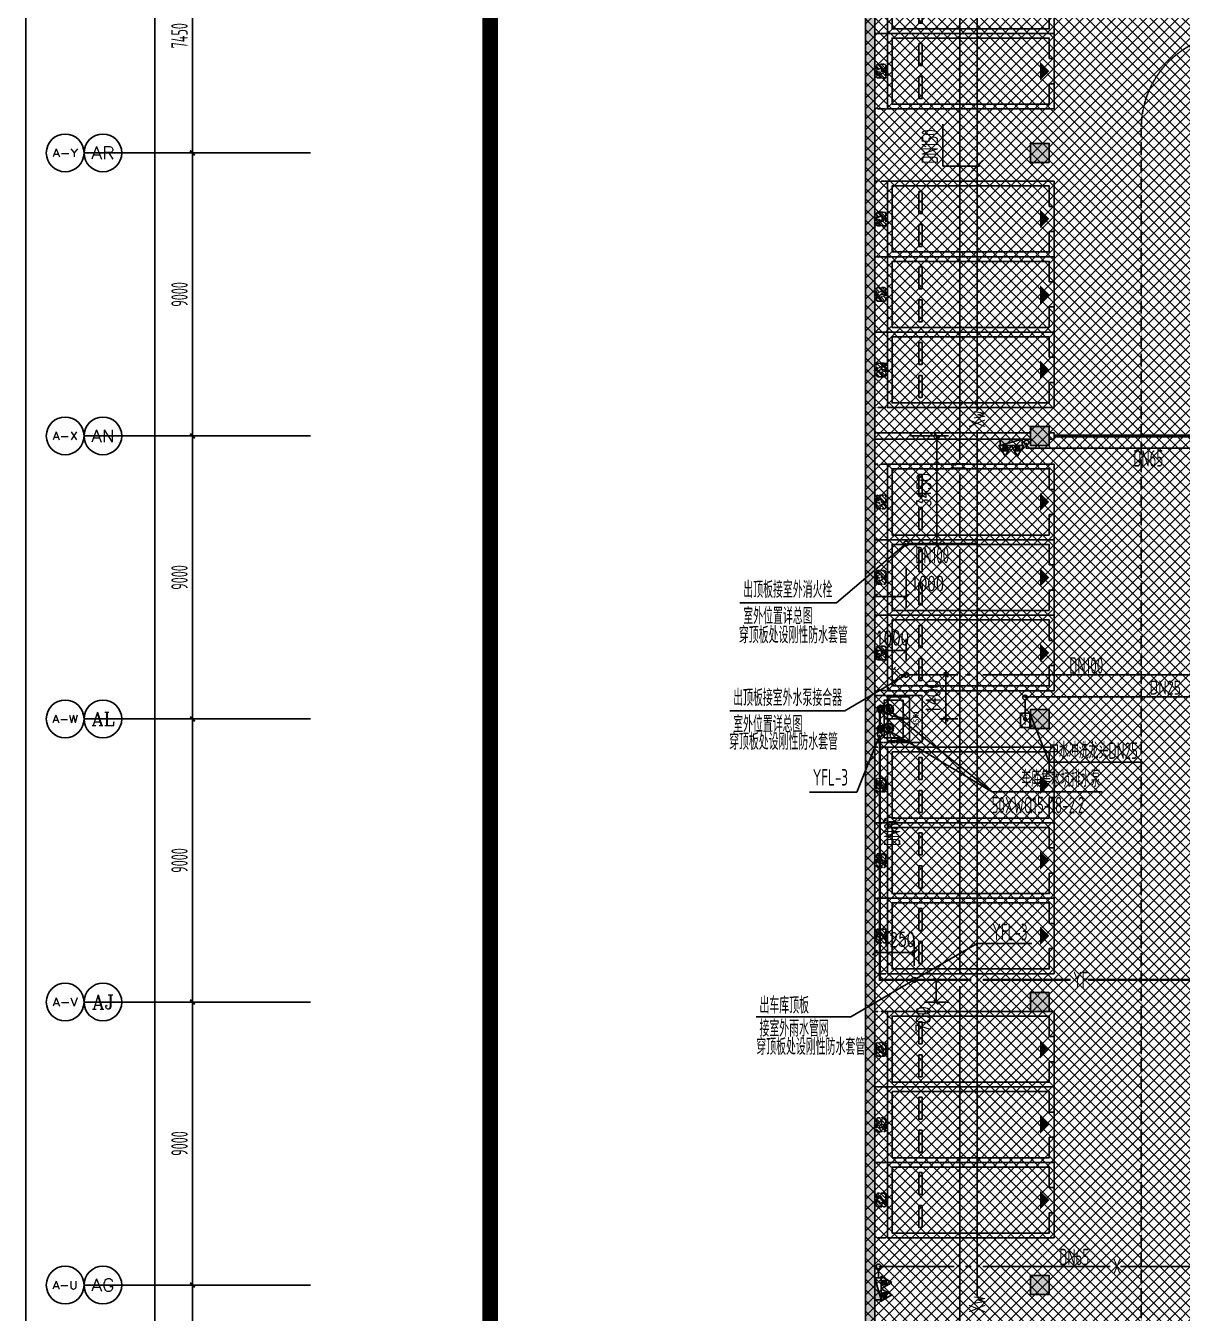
# Model space of a CAD drawing. Extents: x -2120532 to 1934524, y -1331911 to 424203.
# Drawn here: x -122172 to -85379, y -212157 to -171217 of the extents above; entities that cross this region are included whole.
import ezdxf
from ezdxf.enums import TextEntityAlignment as Align

# ---------------------------------------------------------------- set-up
doc = ezdxf.new("R2010")
doc.units = 0
doc.header["$LTSCALE"] = 10
for name, pattern in [('( Hidden )', [0.375, 0.25, -0.125]), ('__DASH', [0.35, 0.25, -0.1]), ('ACAD_ISO05W100', [34, 24, -3, 0.5, -3, 0.5, -3]), ('DASH', [0.35, 0.25, -0.1]), ('排水', [1.1, 1, -0.1])]:
    doc.linetypes.add(name, pattern=pattern)
for name, color, linetype in [('0-绿', 3, 'Continuous'), ('00-停车位', 67, 'Continuous'), ('A-COLUMN', 8, 'Continuous'), ('A-PUB_HATCH', 8, 'Continuous'), ('A-PUB_TITLE', 4, 'Continuous'), ('A-REDLINE', 1, 'ACAD_ISO05W100'), ('A-WALL', 2, 'Continuous'), ('AXIS', 3, 'Continuous'), ('AXIS_TEXT', 7, 'Continuous'), ('car', 252, 'Continuous'), ('DOOR_FIRE', 8, 'Continuous'), ('PUB_HATCH', 8, 'Continuous'), ('W-DIM_压力废', 3, 'Continuous'), ('W-DIM_消防', 3, 'Continuous'), ('W-DIM_给水', 3, 'Continuous'), ('W-EQUIP_消火栓', 7, 'Continuous'), ('W-EQUIP_消防', 7, 'Continuous'), ('W-EQUIP_灭火器', 7, 'Continuous'), ('W-PIPE-中水', 122, 'Continuous'), ('W-PIPE-压力废', 31, 'Continuous'), ('W-PIPE-消防', 1, 'Continuous'), ('W-PIPE-消防中', 1, 'Continuous'), ('W-PIPE-给水', 3, 'Continuous'), ('W-TEXT_中水', 7, 'Continuous'), ('W-TEXT_压力废', 7, 'Continuous'), ('W-TEXT_消防', 7, 'Continuous'), ('W-TEXT_给水', 7, 'Continuous'), ('W-TWT_DIM', 3, 'Continuous'), ('W-TWT_LEAD', 3, 'Continuous'), ('W-VALVE_中水', 7, 'Continuous'), ('W-VALVE_压力废', 7, 'Continuous'), ('W-VALVE_废水', 7, 'Continuous'), ('W-VPIPE-中水', 122, 'Continuous'), ('W-VPIPE-压力废', 31, 'Continuous'), ('W-VPIPE-消防', 1, 'Continuous'), ('W-VPIPE-消防中', 1, 'Continuous'), ('画水辅助', 6, 'Continuous'), ('车行线', 4, 'Continuous'), ('集水坑', 4, 'Continuous')]:
    doc.layers.add(name, color=color, linetype=linetype)
doc.layers.add('GPS-污水', color=2, linetype='排水', lineweight=40)
doc.styles.add('8B2_02', font='tssdeng.shx', dxfattribs={"width": 0.6, "bigfont": 'TSSDCHN.shx'})
doc.styles.add('_TCH_AXIS', font='COMPLEX', dxfattribs={"bigfont": 'GBCBIG'})
doc.styles.add('_TCH_DIM_T3', font='SIMPLEX', dxfattribs={"width": 0.705882, "bigfont": 'GBCBIG'})
doc.styles.add('_TWT_PIPEDN', font='TSSDENG', dxfattribs={"width": 0.8, "height": 3.5, "bigfont": 'TSSDCHN'})
doc.styles.add('COMPLEX', font='COMPLEX.shx', dxfattribs={"width": 0.65})
doc.styles.add('STANDARD_T3', font='TSSDENG.shx', dxfattribs={"width": 0.56, "bigfont": 'TSSDCHN.shx'})
doc.styles.add('黑体', font='simhei.ttf', dxfattribs={"width": 0.65})
doc.dimstyles.new('_TCH_ARCH&&150', dxfattribs={"dimtxt": 525, "dimasz": 150, "dimexe": 375, "dimexo": 450, "dimgap": 150, "dimtad": 1, "dimdec": 0, "dimzin": 0, "dimdsep": 46, "dimtxsty": 'STANDARD_T3', "dimblk": 'ARCHTICK', "dimcen": 0.09, "dimclrt": 7, "dimazin": 2, "dimtfac": 1, "dimtdec": 0, "dimtix": 1, "dimtmove": 2, "dimatfit": 3, "dimfxl": 0, "dimtolj": 1, "dimtzin": 0, "dimarcsym": 0})
doc.dimstyles.new('_TWT_ARCH&&150', dxfattribs={"dimtxt": 446.25, "dimasz": 150, "dimexe": 375, "dimexo": 450, "dimgap": 189.375, "dimtad": 1, "dimdec": 0, "dimzin": 0, "dimdsep": 46, "dimtxsty": '_TCH_DIM_T3', "dimblk": 'ARCHTICK', "dimcen": 0.09, "dimclrt": 7, "dimazin": 2, "dimtfac": 1, "dimtdec": 0, "dimtix": 1, "dimtmove": 2, "dimatfit": 3, "dimfxl": 0, "dimtolj": 1, "dimtzin": 0, "dimarcsym": 0})

# ---------------------------------------------------------------- blocks, each defined once
blk = doc.blocks.new('$ATTACHMENT$00000186')
for points, const_width in [([(0, 0), (-273, 0)], 30), ([(-273, 54), (-273, -66)], 15)]:
    blk.add_lwpolyline(points, dxfattribs=dict(const_width=const_width))
at = {"const_width": 62.5}
blk.add_lwpolyline([(-139, 2, -1), (-201, 2, -1)], format="xyb", close=True, dxfattribs=at)
blk = doc.blocks.new('A$C5BDE0F02')
blk.add_lwpolyline([(0, -100), (0, 100), (-300, 100), (-300, -100)], close=True)
at = {"xscale": 0.75, "yscale": -0.75, "zscale": 0.75}
blk.add_blockref('$ATTACHMENT$00000186', (-50, 0), dxfattribs=at)
blk = doc.blocks.new('集水坑1500x1500')
blk.add_line((750, -300), (750, -900))
at = {"linetype": '( Hidden )'}
blk.add_lwpolyline([(0, 0), (1500, 0), (1500, -1500), (0, -1500)], close=True, dxfattribs=at)
blk.add_lwpolyline([(150, -900), (150, -300), (1350, -300), (1350, -900)], close=True)
blk = doc.blocks.new('A$C2E841D35')
at = {"color": 7, "ltscale": 100}
for p, q in [((292, 381), (181, 381)), ((292, 219), (181, 219)), ((292, -219), (181, -219)), ((292, -381), (181, -381))]:
    blk.add_line(p, q, dxfattribs=at)
for centre, radius in [((430, 300), 159), ((430, 300), 159), ((430, 300), 140), ((430, 300), 140), ((150, 297), 86.2), ((150, 297), 86.2), ((150, 300), 62), ((430, 300), 73.2), ((430, 300), 73.2), ((430, 300), 56.6), ((430, 300), 56.6), ((150, -303), 86.2), ((150, -303), 86.2), ((150, -300), 62), ((430, -300), 159), ((430, -300), 159), ((430, -300), 140), ((430, -300), 140), ((430, -300), 73.2), ((430, -300), 73.2), ((430, -300), 56.6), ((430, -300), 56.6)]:
    blk.add_circle(centre, radius, dxfattribs=at)
blk = doc.blocks.new('车位2400x5300')
at = {"layer": '00-停车位', "color": 251}
for p, q in [((-875, -1000), (-175, -1000)), ((-875, -1100), (-875, -1000)), ((-875, -1100), (-175, -1100)), ((-175, -1100), (-175, -1000)), ((175, -1000), (875, -1000)), ((175, -1100), (175, -1000)), ((175, -1100), (875, -1100)), ((875, -1100), (875, -1000)), ((400, -5300), (-400, -5300))]:
    blk.add_line(p, q, dxfattribs=at)
blk.add_lwpolyline([(400, -5150), (400, -5300), (1200, -5300), (1200, 0), (-1200, 0), (-1200, -5300), (-400, -5300), (-400, -5150), (-1050, -5150), (-1050, -150), (1050, -150), (1050, -5150), (400, -5150)], dxfattribs=at)
blk.add_lwpolyline([(0, -5150, 0, 600, 0), (0, -4850, 600, 600, 0)], format="xyseb", dxfattribs=at)
blk = doc.blocks.new('人防集水坑')
at = {"layer": 'GPS-污水', "color": 8, "linetype": '排水'}
for centre in [(307561, 701151), (307561, 700451)]:
    blk.add_circle(centre, 75, dxfattribs=at)
at = {"layer": '集水坑', "color": 8, "linetype": 'DASH', "ltscale": 0.5}
blk.add_lwpolyline([(306241, 700051), (306241, 701551), (307741, 701551), (307741, 700051)], close=True, dxfattribs=at)
at = {"layer": '集水坑', "color": 8, "linetype": 'Continuous', "ltscale": 0.5}
for points in [[(306641, 701501), (306641, 700801), (307341, 700801), (307341, 701501)], [(306641, 700801), (306641, 700101), (307341, 700101), (307341, 700801)]]:
    blk.add_lwpolyline(points, close=True, dxfattribs=at)
at = {"layer": '集水坑', "color": 8, "linetype": 'DASH', "ltscale": 0.5}
for points in [[(307341, 700801), (307237, 701397), (306641, 701501)], [(307347, 700101), (307243, 700697), (306647, 700801)]]:
    blk.add_lwpolyline(points, dxfattribs=at)
blk = doc.blocks.new('A$C2EF10B80')
at = {"layer": 'A-PUB_HATCH'}
h = blk.add_hatch(dxfattribs=at)
h.set_pattern_fill('ANSI31', color=256, scale=50, angle=-16.4434)
h.set_pattern_definition([(45, (6188.46, 7099.97), (-56.1266, 56.1266), [])])
h.paths.add_polyline_path([(-983, -100, 0.414214), (-1033, -50), (-1184, -50), (-1091, -207), (-1210, -207), (-1204, -250), (-983, -250)])
h.paths.add_polyline_path([(-983, -250), (-1204, -250), (-1190, -350), (-1033, -350, 0.414213), (-983, -300)])
h.paths.add_polyline_path([(-1262, -250), (-1417, -250), (-1417, -300, 0.414215), (-1367, -350), (-1207, -350)])
h.paths.add_polyline_path([(-1221, -50), (-1367, -50, 0.414214), (-1417, -100), (-1417, -250), (-1262, -250), (-1320, -146), (-1212, -146)])
at = {"layer": 'car', "linetype": 'DASH', "ltscale": 0.5}
blk.add_line((-1367, -350), (-1033, -350), dxfattribs=at)
at = {"layer": 'car', "linetype": 'DASH'}
blk.add_lwpolyline([(-2400, 0), (0, 0), (0, -400), (-2400, -400)], close=True, dxfattribs=at)
at = {"layer": 'car', "linetype": 'DASH', "ltscale": 0.5}
blk.add_lwpolyline([(-1320, -146), (-1185, -390), (-1210, -207), (-1091, -207), (-1227, 23), (-1212, -146)], close=True, dxfattribs=at)
for points in [[(-1367, -50, 0.414214), (-1417, -100), (-1417, -300)], [(-1033, -350, 0.414214), (-983, -300), (-983, -100, 0.414214), (-1033, -50), (-1367, -50)]]:
    blk.add_lwpolyline(points, format="xyb", dxfattribs=at)
at = {"layer": 'car', "linetype": 'DASH'}
blk.add_arc((-1367, -300), 50, 180, 270, dxfattribs=at)
blk = doc.blocks.new('A$C77CA03F4')
at = {"rotation": 16.44344089606073}
for p in [(6792, 2422), (4490, 1742), (2189, 1063)]:
    blk.add_blockref('A$C2EF10B80', p, dxfattribs=at)
blk = doc.blocks.new('_ArchTick')
at = {"color": 0, "linetype": 'ByBlock', "const_width": 0.4}
blk.add_lwpolyline([(-0.5, -0.5), (0.5, 0.5)], dxfattribs=at)
blk = doc.blocks.new('*D224')
at = {"layer": 'AXIS', "color": 0, "lineweight": -2, "transparency": 16777216}
for p, q in [((-113567, -211260), (-117242, -211260)), ((-116867, -220260), (-116867, -211260)), ((-113567, -220260), (-117242, -220260))]:
    blk.add_line(p, q, dxfattribs=at)
at = {"layer": 'Defpoints', "color": 0, "transparency": 16777216}
for p in [(-116867, -211260), (-113117, -211260), (-113117, -220260)]:
    blk.add_point(p, dxfattribs=at)
at = {"layer": 'AXIS', "color": 0, "lineweight": -2, "transparency": 16777216, "xscale": 150, "yscale": 150, "zscale": 150}
for p, rotation in [((-116867, -211260), 90), ((-116867, -220260), 270)]:
    blk.add_blockref('_ArchTick', p, dxfattribs=dict(at, rotation=rotation))
at = {"layer": 'AXIS', "color": 7, "transparency": 16777216, "insert": (-117280, -215760), "char_height": 525, "attachment_point": 5, "rotation": 90, "style": 'STANDARD_T3'}
blk.add_mtext('\\A1;9000', dxfattribs=at)
blk = doc.blocks.new('*D225')
at = {"layer": 'AXIS', "color": 0, "lineweight": -2, "transparency": 16777216}
for p, q in [((-113567, -202260), (-117242, -202260)), ((-116867, -211260), (-116867, -202260)), ((-113567, -211260), (-117242, -211260))]:
    blk.add_line(p, q, dxfattribs=at)
at = {"layer": 'Defpoints', "color": 0, "transparency": 16777216}
for p in [(-116867, -202260), (-113117, -202260), (-113117, -211260)]:
    blk.add_point(p, dxfattribs=at)
at = {"layer": 'AXIS', "color": 0, "lineweight": -2, "transparency": 16777216, "xscale": 150, "yscale": 150, "zscale": 150}
for p, rotation in [((-116867, -202260), 90), ((-116867, -211260), 270)]:
    blk.add_blockref('_ArchTick', p, dxfattribs=dict(at, rotation=rotation))
at = {"layer": 'AXIS', "color": 7, "transparency": 16777216, "insert": (-117280, -206760), "char_height": 525, "attachment_point": 5, "rotation": 90, "style": 'STANDARD_T3'}
blk.add_mtext('\\A1;9000', dxfattribs=at)
blk = doc.blocks.new('*D226')
at = {"layer": 'AXIS', "color": 0, "lineweight": -2, "transparency": 16777216}
for p, q in [((-113567, -193260), (-117242, -193260)), ((-116867, -202260), (-116867, -193260)), ((-113567, -202260), (-117242, -202260))]:
    blk.add_line(p, q, dxfattribs=at)
at = {"layer": 'Defpoints', "color": 0, "transparency": 16777216}
for p in [(-116867, -193260), (-113117, -193260), (-113117, -202260)]:
    blk.add_point(p, dxfattribs=at)
at = {"layer": 'AXIS', "color": 0, "lineweight": -2, "transparency": 16777216, "xscale": 150, "yscale": 150, "zscale": 150}
for p, rotation in [((-116867, -193260), 90), ((-116867, -202260), 270)]:
    blk.add_blockref('_ArchTick', p, dxfattribs=dict(at, rotation=rotation))
at = {"layer": 'AXIS', "color": 7, "transparency": 16777216, "insert": (-117280, -197760), "char_height": 525, "attachment_point": 5, "rotation": 90, "style": 'STANDARD_T3'}
blk.add_mtext('\\A1;9000', dxfattribs=at)
blk = doc.blocks.new('*D227')
at = {"layer": 'AXIS', "color": 0, "lineweight": -2, "transparency": 16777216}
for p, q in [((-113567, -184260), (-117242, -184260)), ((-116867, -193260), (-116867, -184260)), ((-113567, -193260), (-117242, -193260))]:
    blk.add_line(p, q, dxfattribs=at)
at = {"layer": 'Defpoints', "color": 0, "transparency": 16777216}
for p in [(-116867, -184260), (-113117, -184260), (-113117, -193260)]:
    blk.add_point(p, dxfattribs=at)
at = {"layer": 'AXIS', "color": 0, "lineweight": -2, "transparency": 16777216, "xscale": 150, "yscale": 150, "zscale": 150}
for p, rotation in [((-116867, -184260), 90), ((-116867, -193260), 270)]:
    blk.add_blockref('_ArchTick', p, dxfattribs=dict(at, rotation=rotation))
at = {"layer": 'AXIS', "color": 7, "transparency": 16777216, "insert": (-117280, -188760), "char_height": 525, "attachment_point": 5, "rotation": 90, "style": 'STANDARD_T3'}
blk.add_mtext('\\A1;9000', dxfattribs=at)
blk = doc.blocks.new('*D228')
at = {"layer": 'AXIS', "color": 0, "lineweight": -2, "transparency": 16777216}
for p, q in [((-113567, -175260), (-117242, -175260)), ((-116867, -184260), (-116867, -175260)), ((-113567, -184260), (-117242, -184260))]:
    blk.add_line(p, q, dxfattribs=at)
at = {"layer": 'Defpoints', "color": 0, "transparency": 16777216}
for p in [(-116867, -175260), (-113117, -175260), (-113117, -184260)]:
    blk.add_point(p, dxfattribs=at)
at = {"layer": 'AXIS', "color": 0, "lineweight": -2, "transparency": 16777216, "xscale": 150, "yscale": 150, "zscale": 150}
for p, rotation in [((-116867, -175260), 90), ((-116867, -184260), 270)]:
    blk.add_blockref('_ArchTick', p, dxfattribs=dict(at, rotation=rotation))
at = {"layer": 'AXIS', "color": 7, "transparency": 16777216, "insert": (-117280, -179760), "char_height": 525, "attachment_point": 5, "rotation": 90, "style": 'STANDARD_T3'}
blk.add_mtext('\\A1;9000', dxfattribs=at)
blk = doc.blocks.new('*D229')
at = {"layer": 'AXIS', "color": 0, "lineweight": -2, "transparency": 16777216}
for p, q in [((-113567, -167810), (-117242, -167810)), ((-116867, -175260), (-116867, -167810)), ((-113567, -175260), (-117242, -175260))]:
    blk.add_line(p, q, dxfattribs=at)
at = {"layer": 'Defpoints', "color": 0, "transparency": 16777216}
for p in [(-116867, -167810), (-113117, -167810), (-113117, -175260)]:
    blk.add_point(p, dxfattribs=at)
at = {"layer": 'AXIS', "color": 0, "lineweight": -2, "transparency": 16777216, "xscale": 150, "yscale": 150, "zscale": 150}
for p, rotation in [((-116867, -167810), 90), ((-116867, -175260), 270)]:
    blk.add_blockref('_ArchTick', p, dxfattribs=dict(at, rotation=rotation))
at = {"layer": 'AXIS', "color": 7, "transparency": 16777216, "insert": (-117280, -171535), "char_height": 525, "attachment_point": 5, "rotation": 90, "style": 'STANDARD_T3'}
blk.add_mtext('\\A1;7450', dxfattribs=at)
blk = doc.blocks.new('*D230')
at = {"layer": 'AXIS', "color": 0, "lineweight": -2, "transparency": 16777216}
for p, q in [((-113567, -167810), (-118442, -167810)), ((-118067, -376260), (-118067, -167810)), ((-113567, -376260), (-118442, -376260))]:
    blk.add_line(p, q, dxfattribs=at)
at = {"layer": 'Defpoints', "color": 0, "transparency": 16777216}
for p in [(-118067, -167810), (-113117, -167810), (-113117, -376260)]:
    blk.add_point(p, dxfattribs=at)
at = {"layer": 'AXIS', "color": 0, "lineweight": -2, "transparency": 16777216, "xscale": 150, "yscale": 150, "zscale": 150}
for p, rotation in [((-118067, -167810), 90), ((-118067, -376260), 270)]:
    blk.add_blockref('_ArchTick', p, dxfattribs=dict(at, rotation=rotation))
at = {"layer": 'AXIS', "color": 7, "transparency": 16777216, "insert": (-118480, -272035), "char_height": 525, "attachment_point": 5, "rotation": 90, "style": 'STANDARD_T3'}
blk.add_mtext('\\A1;208450', dxfattribs=at)
blk = doc.blocks.new('_FZH')
blk.add_lwpolyline([(-0.5, -0.5), (0.5, -0.5), (0.5, 0.5), (-0.5, 0.5)], close=True)
at = {"layer": 'PUB_HATCH'}
blk.add_solid([(-0.5, -0.5), (0.5, -0.5), (-0.5, 0.5), (0.5, 0.5)], dxfattribs=at)
blk = doc.blocks.new('$DorLib2D$00000213')
at = {"color": 0, "linetype": 'DASH', "const_width": 0.02}
blk.add_lwpolyline([(0.5, 0), (-0.5, 0)], dxfattribs=at)
blk = doc.blocks.new('_AXISO')
blk.add_circle((0, 0), 0.5)
at = {"layer": 'AXIS_TEXT', "style": 'COMPLEX', "width": 1.041667}
blk.add_attdef('A', text='', height=0.56, dxfattribs=at).set_placement((-0.25, -0.28), (0.25, -0.28), align=Align.FIT)
blk = doc.blocks.new('*D244')
at = {"layer": 'Defpoints', "color": 0, "transparency": 16777216}
for p in [(-93908, -200687), (-95159, -201560), (-93908, -201560)]:
    blk.add_point(p, dxfattribs=at)
at = {"layer": 'W-TWT_DIM', "color": 0, "lineweight": -2, "transparency": 16777216}
for p, q in [((-95159, -201110), (-95159, -200312)), ((-93908, -201110), (-93908, -200312)), ((-95159, -200687), (-93908, -200687))]:
    blk.add_line(p, q, dxfattribs=at)
at = {"layer": 'W-TWT_DIM', "color": 0, "lineweight": -2, "transparency": 16777216, "xscale": 150, "yscale": 150, "zscale": 150, "rotation": 180}
blk.add_blockref('_ArchTick', (-95159, -200687), dxfattribs=at)
at = {"layer": 'W-TWT_DIM', "color": 0, "lineweight": -2, "transparency": 16777216, "xscale": 150, "yscale": 150, "zscale": 150}
blk.add_blockref('_ArchTick', (-93908, -200687), dxfattribs=at)
at = {"layer": 'W-TWT_DIM', "color": 7, "transparency": 16777216, "insert": (-94422, -200275), "char_height": 446.2, "attachment_point": 5, "style": '_TCH_DIM_T3'}
blk.add_mtext('\\A1;1250', dxfattribs=at)
blk = doc.blocks.new('*D316')
at = {"layer": 'Defpoints', "color": 0, "transparency": 16777216}
for p in [(-94158, -191088), (-95159, -191860), (-94158, -191860)]:
    blk.add_point(p, dxfattribs=at)
at = {"layer": 'W-TWT_DIM', "color": 0, "lineweight": -2, "transparency": 16777216}
for p, q in [((-95159, -191410), (-95159, -190713)), ((-94158, -191410), (-94158, -190713)), ((-95159, -191088), (-94158, -191088))]:
    blk.add_line(p, q, dxfattribs=at)
at = {"layer": 'W-TWT_DIM', "color": 0, "lineweight": -2, "transparency": 16777216, "xscale": 150, "yscale": 150, "zscale": 150, "rotation": 180}
blk.add_blockref('_ArchTick', (-95159, -191088), dxfattribs=at)
at = {"layer": 'W-TWT_DIM', "color": 0, "lineweight": -2, "transparency": 16777216, "xscale": 150, "yscale": 150, "zscale": 150}
blk.add_blockref('_ArchTick', (-94158, -191088), dxfattribs=at)
at = {"layer": 'W-TWT_DIM', "color": 7, "transparency": 16777216, "insert": (-94609, -190676), "char_height": 446.2, "attachment_point": 5, "style": '_TCH_DIM_T3'}
blk.add_mtext('\\A1;1000', dxfattribs=at)
blk = doc.blocks.new('*D317')
at = {"layer": 'Defpoints', "color": 0, "transparency": 16777216}
for p in [(-93554, -191860), (-92897, -191860), (-93554, -193260)]:
    blk.add_point(p, dxfattribs=at)
at = {"layer": 'W-TWT_DIM', "color": 0, "lineweight": -2, "transparency": 16777216}
for p, q in [((-93104, -191860), (-92522, -191860)), ((-92897, -191860), (-92897, -191710)), ((-92897, -193260), (-92897, -191860)), ((-93104, -193260), (-92522, -193260)), ((-92897, -193260), (-92897, -193410))]:
    blk.add_line(p, q, dxfattribs=at)
at = {"layer": 'W-TWT_DIM', "color": 0, "lineweight": -2, "transparency": 16777216, "xscale": 150, "yscale": 150, "zscale": 150}
for p, rotation in [((-92897, -191860), 270), ((-92897, -193260), 90)]:
    blk.add_blockref('_ArchTick', p, dxfattribs=dict(at, rotation=rotation))
at = {"layer": 'W-TWT_DIM', "color": 7, "transparency": 16777216, "insert": (-93309, -192560), "char_height": 446.2, "attachment_point": 5, "rotation": 90, "style": '_TCH_DIM_T3'}
blk.add_mtext('\\A1;1400', dxfattribs=at)
blk = doc.blocks.new('*D327')
at = {"layer": 'Defpoints', "color": 0, "transparency": 16777216}
for p in [(-93210, -201560), (-92360, -201560), (-92360, -202260)]:
    blk.add_point(p, dxfattribs=at)
at = {"layer": 'W-TWT_DIM', "color": 0, "lineweight": -2, "transparency": 16777216}
for p, q in [((-92810, -201560), (-93585, -201560)), ((-93210, -202260), (-93210, -201560)), ((-92810, -202260), (-93585, -202260))]:
    blk.add_line(p, q, dxfattribs=at)
at = {"layer": 'W-TWT_DIM', "color": 0, "lineweight": -2, "transparency": 16777216, "xscale": 150, "yscale": 150, "zscale": 150}
for p, rotation in [((-93210, -201560), 90), ((-93210, -202260), 270)]:
    blk.add_blockref('_ArchTick', p, dxfattribs=dict(at, rotation=rotation))
at = {"layer": 'W-TWT_DIM', "color": 7, "transparency": 16777216, "insert": (-93622, -202815), "char_height": 446.2, "attachment_point": 5, "rotation": 90, "style": '_TCH_DIM_T3'}
blk.add_mtext('\\A1;700', dxfattribs=at)
blk = doc.blocks.new('*D337')
at = {"layer": 'Defpoints', "color": 0, "transparency": 16777216}
for p in [(-94477, -184260), (-93192, -184260), (-94477, -187710)]:
    blk.add_point(p, dxfattribs=at)
at = {"layer": 'W-TWT_DIM', "color": 0, "lineweight": -2, "transparency": 16777216}
for p, q in [((-94027, -184260), (-92817, -184260)), ((-93192, -187710), (-93192, -184260)), ((-94027, -187710), (-92817, -187710))]:
    blk.add_line(p, q, dxfattribs=at)
at = {"layer": 'W-TWT_DIM', "color": 0, "lineweight": -2, "transparency": 16777216, "xscale": 150, "yscale": 150, "zscale": 150}
for p, rotation in [((-93192, -184260), 90), ((-93192, -187710), 270)]:
    blk.add_blockref('_ArchTick', p, dxfattribs=dict(at, rotation=rotation))
at = {"layer": 'W-TWT_DIM', "color": 7, "transparency": 16777216, "insert": (-93605, -185985), "char_height": 446.2, "attachment_point": 5, "rotation": 90, "style": '_TCH_DIM_T3'}
blk.add_mtext('\\A1;3450', dxfattribs=at)
blk = doc.blocks.new('*D338')
at = {"layer": 'Defpoints', "color": 0, "transparency": 16777216}
for p in [(-95159, -188020), (-94158, -188020), (-94158, -189363)]:
    blk.add_point(p, dxfattribs=at)
at = {"layer": 'W-TWT_DIM', "color": 0, "lineweight": -2, "transparency": 16777216}
for p, q in [((-95159, -188470), (-95159, -189738)), ((-94158, -188470), (-94158, -189738)), ((-95159, -189363), (-94158, -189363))]:
    blk.add_line(p, q, dxfattribs=at)
at = {"layer": 'W-TWT_DIM', "color": 0, "lineweight": -2, "transparency": 16777216, "xscale": 150, "yscale": 150, "zscale": 150, "rotation": 180}
blk.add_blockref('_ArchTick', (-95159, -189363), dxfattribs=at)
at = {"layer": 'W-TWT_DIM', "color": 0, "lineweight": -2, "transparency": 16777216, "xscale": 150, "yscale": 150, "zscale": 150}
blk.add_blockref('_ArchTick', (-94158, -189363), dxfattribs=at)
at = {"layer": 'W-TWT_DIM', "color": 7, "transparency": 16777216, "insert": (-93490, -188950), "char_height": 446.2, "attachment_point": 5, "style": '_TCH_DIM_T3'}
blk.add_mtext('\\A1;1000', dxfattribs=at)
blk = doc.blocks.new('$TwtSys$00000434')
for p, q in [((-0.5, 0.5), (-0.5, -0.5)), ((-0.5, -0.5), (0.5, 0.5)), ((0.5, 0.5), (-0.5, 0.5)), ((0.5, -0.5), (0.5, 0.5)), ((-0.5, -0.5), (0.5, -0.5))]:
    blk.add_line(p, q)
blk.add_solid([(0.5, -0.5), (0.5, 0.5), (-0.5, -0.5)])
blk = doc.blocks.new('$ATTACHMENT$00000194')
for p, q in [((0, 0), (134, 134)), ((0, 0), (134, -134)), ((107, 162), (134, 134)), ((161, 107), (134, 134)), ((107, -161), (134, -134)), ((161, -107), (134, -134))]:
    blk.add_line(p, q)
blk = doc.blocks.new('$TwtSys$00000546')
h = blk.add_hatch()
h.set_pattern_fill('ANSI31', color=256, scale=200, style=0)
h.set_pattern_definition([(45, (-38543.802, -6670.83), (-17.67767, 17.67767), [])])
h.paths.add_polyline_path([(-65, 174), (65, 174), (65, 44), (-65, 44)])
for points in [[(0, 344), (-198, 0), (198, 0)], [(-65, 174), (65, 174), (65, 44), (-65, 44)]]:
    blk.add_lwpolyline(points, close=True)
blk = doc.blocks.new('A$C1C3C0163')
h = blk.add_hatch()
h.set_pattern_fill('ANSI37', color=8, scale=150)
h.set_pattern_definition([(45, (-601697.23, -233886.27), (-168.3798, 168.3798), []), (135, (-601697.23, -233886.27), (-168.3798, -168.3798), [])])
h.paths.add_polyline_path([(-80300, 5300), (-80300, -9000), (-62000, -9000), (-62000, -64625), (-76750, -64625), (-76750, -62675), (-73875, -62675), (-73775, -57275), (-100380, -57275), (-100572, -124002), (-71150, -123999), (-71150, -126437), (-63509, -133383), (-65550, -135650), (-61611, -139196), (-83885, -163934), (-83885, -174096), (-119589, -213750), (-196450, -213750), (-196450, -207800), (-209700, -193450), (-209700, -169150), (-201700, -169149), (-201700, 5300), (-192675, 5300)])

msp = doc.modelspace()

# ---------------------------------------------------------------- hatches: boundary and pattern name
at = {"layer": 'PUB_HATCH'}
msp.add_hatch(color=8, dxfattribs=at).paths.add_polyline_path([(-95158.6, -162810.4), (-95458.6, -162510.4), (-95458.6, -220260.4), (-95158.6, -220260.4)])
at = {"layer": 'W-PIPE-压力废'}
for points in [[(-95004.3, -201559.9), (-95041.8, -201559.9), (-95041.8, -201597.4)], [(-95004.3, -201559.9), (-95004.3, -201597.4), (-95041.8, -201597.4)]]:
    msp.add_hatch(color=256, dxfattribs=at).paths.add_polyline_path(points)
at = {"layer": 'W-PIPE-消防'}
for points in [[(-90332.8, -184650.2), (-90359, -184650.2), (-90359, -184676.5)], [(-90332.8, -184650.2), (-90332.8, -184676.5), (-90359, -184676.5)]]:
    msp.add_hatch(color=256, dxfattribs=at).paths.add_polyline_path(points)

# ---------------------------------------------------------------- linework, layer by layer
at = {"layer": 'A-PUB_TITLE'}
msp.add_lwpolyline([(174828.1, -61755.5), (174828.1, -481755.5), (-122171.9, -481755.5), (-122171.9, -61755.5)], close=True, dxfattribs=at)
at = {"layer": 'A-REDLINE', "color": 8, "const_width": 500, "flags": 128}
msp.add_lwpolyline([(-107392.3, -142842.2), (-93296.7, -144216.6), (-79168.4, -145199), (-65018.3, -145788.8), (-50857.3, -145985.4), (24722.1, -145985.4), (100301.4, -145985.4), (107771.4, -146171.5), (115222.9, -146729.4), (122637.3, -147657.7), (129996.3, -148954), (137281.7, -150615.3), (144475.2, -152637.3), (151559.1, -155015), (158515.9, -157742.6), (165328.1, -160813.2), (171979, -164219.2), (178452, -167952.3), (184731.1, -172003), (113147, -250657.3), (41562.9, -329311.5), (-30021.2, -407965.7), (-107392.3, -385638.9), (-107392.3, -264240.5)], close=True, dxfattribs=at)
at = {"layer": 'A-WALL', "color": 8}
for p, q in [((-95458.6, -162510.4), (-95458.6, -220260.4)), ((-95158.6, -162810.4), (-95158.6, -220260.4)), ((-95158.6, -184160.4), (-90208.6, -184160.4)), ((-95158.6, -184160.4), (-95158.6, -184360.4)), ((-89458.6, -184160.4), (-89608.6, -184160.4)), ((-89458.6, -184360.4), (-89458.6, -184160.4)), ((-95158.6, -184360.4), (-90208.6, -184360.4)), ((-89608.6, -184360.4), (-89458.6, -184360.4))]:
    msp.add_line(p, q, dxfattribs=at)
at = {"layer": 'AXIS', "color": 8}
for p, q in [((-113117.3, -175260.4), (-120317.3, -175260.4)), ((-113117.3, -175260.4), (-119117.3, -175260.4)), ((-113117.3, -184260.4), (-120317.3, -184260.4)), ((-113117.3, -184260.4), (-119117.3, -184260.4)), ((-113117.3, -193260.4), (-120317.3, -193260.4)), ((-113117.3, -193260.4), (-119117.3, -193260.4)), ((-113117.3, -202260.4), (-120317.3, -202260.4)), ((-113117.3, -202260.4), (-119117.3, -202260.4)), ((-113117.3, -211260.4), (-120317.3, -211260.4)), ((-113117.3, -211260.4), (-119117.3, -211260.4))]:
    msp.add_line(p, q, dxfattribs=at)
at = {"layer": 'W-DIM_压力废', "linetype": 'ByBlock'}
for p, q in [((-95004.3, -193760.6, 0), (-95730.6, -195588, 0)), ((-95730.6, -195588, 0), (-97236.9, -195588, 0))]:
    msp.add_line(p, q, dxfattribs=at)
at = {"layer": 'W-DIM_压力废'}
for p, q in [((-93908.2, -201559.9, 3000), (-91908.6, -200402.2, 3000)), ((-91908.6, -200402.2, 3000), (-90164.3, -200402.2, 3000))]:
    msp.add_line(p, q, dxfattribs=at)
at = {"layer": 'W-DIM_消防'}
for p, q in [((-92996.1, -175678.5), (-92996.1, -174350)), ((-91723, -175492.9), (-92094.2, -175864.1)), ((-91833.6, -175678.5), (-92996.1, -175678.5)), ((-92996.1, -175678.5), (-92996.1, -175678.5)), ((-94158.4, -187678.9), (-96379.7, -189567.3)), ((-96379.7, -189567.3), (-99449.3, -189567.3))]:
    msp.add_line(p, q, dxfattribs=at)
at = {"layer": 'W-DIM_给水'}
for p, q in [((-93908.2, -201559.9), (-95922.8, -202732.7)), ((-95922.8, -202732.7), (-98934.7, -202732.7))]:
    msp.add_line(p, q, dxfattribs=at)
at = {"layer": 'W-PIPE-中水', "ltscale": 1.5, "const_width": 52.5}
for points in [[(-83108.6, -192560.3), (-90377.6, -192560.3)], [(-90377.6, -193260.4), (-90377.6, -192653.3)]]:
    msp.add_lwpolyline(points, dxfattribs=at)
at = {"layer": 'W-PIPE-压力废', "ltscale": 1.5, "const_width": 75}
for points in [[(-95004.3, -192949.2), (-95004.3, -193685.6)], [(-95004.3, -193835.6), (-95004.3, -201559.9)], [(-93983.2, -201559.9), (-95004.3, -201559.9)], [(-92084.9, -201559.9), (-93833.2, -201559.9)], [(-88925.7, -201559.9), (-91732.4, -201559.9)], [(-73470, -201559.9), (-88375.9, -201559.9)]]:
    msp.add_lwpolyline(points, dxfattribs=at)
at = {"layer": 'W-PIPE-消防', "ltscale": 1.5, "const_width": 52.5}
for points in [[(-90407.8, -184470.3), (-90467.3, -184470.3)], [(-90332.8, -184470.3), (-90332.8, -184650.2)], [(-90332.8, -184650.2), (-82608.6, -184650.2)], [(-94339.9, -191860.4), (-94233.5, -191860.4)], [(-94083.5, -191860.4), (-92634.6, -191860.4)], [(-92282.1, -191860.4), (-92084.9, -191860.4)], [(-91732.4, -191860.4), (-83908.7, -191860.4)], [(-95042, -210668.9), (-92634.6, -210668.9)], [(-95042, -210743.9), (-95042, -211027.8)], [(-92282.1, -210668.9), (-92084.9, -210668.9)], [(-91732.4, -210668.9), (-87665.3, -210668.9)], [(-87345.7, -210668.9), (-83284.9, -210668.9)]]:
    msp.add_lwpolyline(points, dxfattribs=at)
at = {"layer": 'W-PIPE-消防中', "color": 5, "ltscale": 1.5, "const_width": 52.5}
for points in [[(-91908.6, -169320), (-91908.6, -183482.1)], [(-91908.6, -184068.3), (-91908.6, -211632.2)], [(-94083.4, -187678.9), (-91908.6, -187678.9)]]:
    msp.add_lwpolyline(points, dxfattribs=at)
at = {"layer": 'W-PIPE-给水', "ltscale": 1.5, "const_width": 52.5}
for points in [[(-92458.4, -168357.1), (-92458.4, -185027.5)], [(-92458.4, -185480.4), (-92458.4, -187502.6)], [(-92458.4, -187855.1), (-92458.4, -201372.4)], [(-92458.4, -201747.4), (-92458.4, -213203.3)]]:
    msp.add_lwpolyline(points, dxfattribs=at)
at = {"layer": 'W-TWT_LEAD'}
for p, q in [((-94158.5, -191860.4), (-96112.1, -193004.9)), ((-96112.1, -193004.9), (-99771.7, -193004.9)), ((-94721.7, -192956.5), (-91428, -195578.3)), ((-90225.5, -193076.5), (-89608.6, -194635.4)), ((-94758.6, -193610.4), (-91428, -195578.3)), ((-89608.6, -194635.4), (-86691.3, -194635.4)), ((-91428, -195578.3), (-87921.7, -195578.3))]:
    msp.add_line(p, q, dxfattribs=at)
at = {"layer": 'W-VPIPE-中水'}
msp.add_circle((-90377.6, -192578.3), 75, dxfattribs=at)
at = {"layer": 'W-VPIPE-压力废', "linetype": 'ByBlock'}
msp.add_circle((-95004.3, -193760.6), 75, dxfattribs=at)
at = {"layer": 'W-VPIPE-压力废'}
msp.add_circle((-93908.2, -201559.9), 75, dxfattribs=at)
at = {"layer": 'W-VPIPE-消防'}
for centre in [(-90332.8, -184470.3), (-94158.5, -191860.4), (-95042, -210668.9)]:
    msp.add_circle(centre, 75, dxfattribs=at)
at = {"layer": 'W-VPIPE-消防中'}
msp.add_circle((-94158.4, -187678.9), 75, dxfattribs=at)
at = {"layer": '车行线', "color": 8, "linetype": '__DASH', "ltscale": 1.5}
msp.add_lwpolyline([(81616.4, -174472.9), (81616.4, -219310.4, 0.4142136), (84616.4, -222310.4), (96166.4, -222310.4, 0.4142136), (99166.4, -219310.4), (99166.4, -174472.9, 0.4142136), (96166.4, -171472.9), (-83683.6, -171472.9, 0.4142136), (-86683.6, -174472.9), (-86683.6, -232210.4, 0.4142136), (-83683.6, -235210.4), (-73483.6, -235210.4)], format="xyb", dxfattribs=at)

# ---------------------------------------------------------------- block references
at = {"color": 8}
for name, p, rotation in [('A$C2EF10B80', (-95158.6, -169060.4), 89.99999732376651), ('A$C2EF10B80', (-95158.6, -171460.4), 89.99999732376651), ('A$C77CA03F4', (-94758.6, -183360.4), 73.55655642770577), ('A$C77CA03F4', (-94758.6, -192360.4), 73.55655642770577), ('A$C77CA03F4', (-94758.6, -201360.4), 73.55655642770577), ('A$C77CA03F4', (-94758.6, -209760.4), 73.55655642770577)]:
    msp.add_blockref(name, p, dxfattribs=dict(at, rotation=rotation))
at = {"layer": '00-停车位', "color": 8, "rotation": 89.99999999229208}
for p in [(-94758.6, -170260.4), (-94758.6, -172660.4), (-94758.6, -177360.4), (-94758.6, -179760.4), (-94758.6, -182160.4), (-94758.6, -186360.4), (-94758.6, -188760.4), (-94758.6, -191160.4), (-94758.6, -195360.4), (-94758.6, -197760.4), (-94758.6, -200160.4), (-94758.6, -203760.4), (-94758.6, -206160.4), (-94758.6, -208560.4)]:
    msp.add_blockref('车位2400x5300', p, dxfattribs=at)
at = {"layer": 'A-COLUMN', "color": 8, "xscale": 600, "yscale": 600, "zscale": 600, "rotation": 90}
for p in [(-89908.6, -175260.4), (-89908.6, -184260.4), (-89908.6, -193260.4), (-89908.6, -202260.4), (-89908.6, -211260.4)]:
    msp.add_blockref('_FZH', p, dxfattribs=at)
at = {"layer": 'AXIS', "color": 8}
ref = msp.add_blockref('_AXISO', (-120917.3, -175260.4), dxfattribs=dict(at, xscale=1200, yscale=1200, zscale=1200))
ref.add_attrib('A', 'A-Y', dxfattribs={"layer": 'AXIS_TEXT', "height": 254.69, "style": '_TCH_AXIS'}).set_placement((-121317.5, -175387.7), (-120517.1, -175387.7), align=Align.FIT)
ref = msp.add_blockref('_AXISO', (-119717.3, -175260.4), dxfattribs=dict(at, xscale=1200, yscale=1200, zscale=1200))
ref.add_attrib('A', 'AR', dxfattribs={"layer": 'AXIS_TEXT', "height": 398.24, "style": '_TCH_AXIS'}).set_placement((-120087.1, -175459.5), (-119347.5, -175459.5), align=Align.FIT)
ref = msp.add_blockref('_AXISO', (-120917.3, -184260.4), dxfattribs=dict(at, xscale=1200, yscale=1200, zscale=1200))
ref.add_attrib('A', 'A-X', dxfattribs={"layer": 'AXIS_TEXT', "height": 258.24, "style": '_TCH_AXIS'}).set_placement((-121317, -184389.5), (-120517.6, -184389.5), align=Align.FIT)
ref = msp.add_blockref('_AXISO', (-119717.3, -184260.4), dxfattribs=dict(at, xscale=1200, yscale=1200, zscale=1200))
ref.add_attrib('A', 'AN', dxfattribs={"layer": 'AXIS_TEXT', "height": 390.46, "style": '_TCH_AXIS'}).set_placement((-120089.2, -184455.6), (-119345.4, -184455.6), align=Align.FIT)
ref = msp.add_blockref('_AXISO', (-120917.3, -193260.4), dxfattribs=dict(at, xscale=1200, yscale=1200, zscale=1200))
ref.add_attrib('A', 'A-W', dxfattribs={"layer": 'AXIS_TEXT', "height": 244.58, "style": '_TCH_AXIS'}).set_placement((-121319.1, -193382.7), (-120515.5, -193382.7), align=Align.FIT)
ref = msp.add_blockref('_AXISO', (-119717.3, -193260.4), dxfattribs=dict(at, xscale=1200, yscale=1200, zscale=1200))
ref.add_attrib('A', 'AL', dxfattribs={"layer": 'AXIS_TEXT', "height": 423.25, "style": '_TCH_AXIS'}).set_placement((-120080.1, -193472), (-119354.5, -193472), align=Align.FIT)
ref = msp.add_blockref('_AXISO', (-120917.3, -202260.4), dxfattribs=dict(at, xscale=1200, yscale=1200, zscale=1200))
ref.add_attrib('A', 'A-V', dxfattribs={"layer": 'AXIS_TEXT', "height": 258.24, "style": '_TCH_AXIS'}).set_placement((-121317, -202389.5), (-120517.6, -202389.5), align=Align.FIT)
ref = msp.add_blockref('_AXISO', (-119717.3, -202260.4), dxfattribs=dict(at, xscale=1200, yscale=1200, zscale=1200))
ref.add_attrib('A', 'AJ', dxfattribs={"layer": 'AXIS_TEXT', "height": 460.87, "style": '_TCH_AXIS'}).set_placement((-120068.4, -202490.8), (-119366.2, -202490.8), align=Align.FIT)
ref = msp.add_blockref('_AXISO', (-120917.3, -211260.4), dxfattribs=dict(at, xscale=1200, yscale=1200, zscale=1200))
ref.add_attrib('A', 'A-U', dxfattribs={"layer": 'AXIS_TEXT', "height": 251.23, "style": '_TCH_AXIS'}).set_placement((-121318.1, -211386), (-120516.5, -211386), align=Align.FIT)
ref = msp.add_blockref('_AXISO', (-119717.3, -211260.4), dxfattribs=dict(at, xscale=1200, yscale=1200, zscale=1200))
ref.add_attrib('A', 'AG', dxfattribs={"layer": 'AXIS_TEXT', "height": 398.24, "style": '_TCH_AXIS'}).set_placement((-120087.1, -211459.5), (-119347.5, -211459.5), align=Align.FIT)
at = {"layer": 'DOOR_FIRE', "color": 8, "xscale": -5500, "yscale": -5500, "zscale": 200}
msp.add_blockref('$DorLib2D$00000213', (-86708.6, -184260.4), dxfattribs=at)
at = {"layer": 'W-EQUIP_消火栓', "xscale": 700, "yscale": 200, "zscale": 700}
for p, rotation in [((-90817.3, -184460.4), 180.0000000000076), ((-95058.6, -211377.8), 270.0000000000076)]:
    msp.add_blockref('$TwtSys$00000434', p, dxfattribs=dict(at, rotation=rotation))
at = {"layer": 'W-EQUIP_消防', "xscale": -1.5, "yscale": 1.5, "zscale": 1.5}
msp.add_blockref('$ATTACHMENT$00000194', (-94339.9, -191860.4), dxfattribs=at)
at = {"layer": 'W-EQUIP_灭火器'}
for p, rotation in [((-91015.7, -184560.4), 180.0000000000076), ((-90618.9, -184560.4), 180.0000000000076), ((-94958.6, -211179.4), 270.0000000000076), ((-94958.6, -211576.2), 270.0000000000076)]:
    msp.add_blockref('$TwtSys$00000546', p, dxfattribs=dict(at, rotation=rotation))
at = {"layer": 'W-VALVE_中水', "xscale": 1.5, "yscale": 1.5, "zscale": 1.5, "rotation": 269.9320188098978}
msp.add_blockref('A$C5BDE0F02', (-90376, -193526.7), dxfattribs=at)
at = {"layer": 'W-VALVE_压力废', "xscale": -1, "rotation": 90}
msp.add_blockref('集水坑1500x1500', (-95158.6, -192510.4, 0), dxfattribs=at)
at = {"layer": 'W-VALVE_废水'}
msp.add_blockref('A$C2E841D35', (-95151.7, -193256.6, 0), dxfattribs=at)
at = {"layer": '画水辅助'}
msp.add_blockref('A$C1C3C0163', (106241.4, -167810.4), dxfattribs=at)
at = {"layer": '集水坑', "color": 8, "linetype": 'Continuous', "rotation": 180}
msp.add_blockref('人防集水坑', (212582.4, 507540.3), dxfattribs=at)

# ---------------------------------------------------------------- texts
at = {"layer": '0-绿', "color": 8, "linetype": 'DASH', "style": '黑体'}
msp.add_text('JSK1', height=179.2, rotation=90, dxfattribs=at).set_placement((-93762.7, -193505.5, 0))
at = {"layer": 'W-DIM_压力废', "color": 7, "linetype": 'ByBlock', "style": '8B2_02', "width": 0.6}
msp.add_text('YFL-3', height=525, dxfattribs=at).set_placement((-97131.9, -195378, 0))
at = {"layer": 'W-DIM_压力废', "color": 7, "style": '8B2_02', "width": 0.6}
msp.add_text('YFL-3', height=525, dxfattribs=at).set_placement((-91420.3, -200297.2, 3000))
at = {"layer": 'W-DIM_消防', "color": 7, "style": '8B2_02', "width": 0.6}
msp.add_text('DN150', height=525, rotation=90, dxfattribs=at).set_placement((-93146.1, -175603.5))
for s, p in [('出顶板接室外消火栓', (-99344.3, -189409.8)), ('室外位置详总图', (-99344.3, -190249.8)), ('穿顶板处设刚性防水套管', (-99482.7, -190853.8)), ('穿顶板处设刚性防水套管', (-99795.8, -194243.4)), ('穿顶板处设刚性防水套管', (-98929.3, -203943.5))]:
    msp.add_text(s, height=525, dxfattribs=at).set_placement(p)
at = {"layer": 'W-DIM_给水', "color": 7, "style": '8B2_02', "width": 0.6}
for s, p in [('出车库顶板', (-98829.7, -202627.7)), ('接室外雨水管网', (-98829.7, -203362.7))]:
    msp.add_text(s, height=525, dxfattribs=at).set_placement(p)
at = {"layer": 'W-TEXT_中水', "style": '_TWT_PIPEDN', "width": 0.752941}
msp.add_text('DN25', height=446.25, dxfattribs=at).set_placement((-86421.2, -192483.4))
at = {"layer": 'W-TEXT_压力废', "style": '8B2_02', "width": 0.6}
msp.add_text('YF', height=525, dxfattribs=at).set_placement((-88850.7, -201822.4))
at = {"layer": 'W-TEXT_消防', "style": '8B2_02', "width": 0.6}
for p in [(-91646.1, -183993.3), (-91646.1, -212143.4)]:
    msp.add_text('Xw', height=525, rotation=90, dxfattribs=at).set_placement(p)
for s, p in [('DN65', (-86937.1, -185237.3)), ('DN100', (-93873.7, -188310.2)), ('DN100', (-88971.1, -191822.9)), ('DN65', (-89291.7, -210631.4)), ('X', (-87590.3, -210931.4))]:
    msp.add_text(s, height=525, dxfattribs=at).set_placement(p)
at = {"layer": 'W-TEXT_给水', "style": '8B2_02', "width": 0.6}
msp.add_text('J1', height=525, rotation=90, dxfattribs=at).set_placement((-92195.9, -185405.4))
at = {"layer": 'W-TWT_LEAD', "color": 7, "style": '8B2_02', "width": 0.6}
for s, p in [('出顶板接室外水泵接合器', (-99666.7, -192847.4)), ('室外位置详总图', (-99666.7, -193687.4)), ('中水冲洗龙头', (-89619.2, -194530.4)), ('DN25', (-87729.2, -194530.4)), ('车库集水坑排水泵', (-90499.6, -195420.8)), ('50XWQ15-18-2.2', (-91443.2, -196260.8))]:
    msp.add_text(s, height=525, dxfattribs=at).set_placement(p)
at = {"layer": 'W-VPIPE-压力废', "style": '8B2_02', "width": 0.6}
msp.add_text('DN80', height=525, rotation=90, dxfattribs=at).set_placement((-94346.8, -197304.9, -16000))

# ---------------------------------------------------------------- dimensions: what is measured, and where the dimension line sits
at = {"layer": 'AXIS', "color": 8}
for p1, p2, distance, picture, middle in [((-113117.3, -376260.4), (-113117.3, -167810.4), 4950, '*D230', (-118479.8, -272035.4)), ((-113117.3, -175260.4), (-113117.3, -167810.4), 3750, '*D229', (-117279.8, -171535.4)), ((-113117.3, -184260.4), (-113117.3, -175260.4), 3750, '*D228', (-117279.8, -179760.4)), ((-113117.3, -193260.4), (-113117.3, -184260.4), 3750, '*D227', (-117279.8, -188760.4)), ((-113117.3, -202260.4), (-113117.3, -193260.4), 3750, '*D226', (-117279.8, -197760.4)), ((-113117.3, -211260.4), (-113117.3, -202260.4), 3750, '*D225', (-117279.8, -206760.4)), ((-113117.3, -220260.4), (-113117.3, -211260.4), 3750, '*D224', (-117279.8, -215760.4))]:
    dim = msp.add_aligned_dim(p1=p1, p2=p2, distance=distance, dimstyle='_TCH_ARCH&&150', dxfattribs=at)
    dim.commit()
    dim.dimension.update_dxf_attribs({"geometry": picture, "text_midpoint": middle})
at = {"layer": 'W-TWT_DIM'}
for p1, p2, distance, picture, middle in [((-94477.4, -187710.4), (-94477.4, -184260.4), -1285.1, '*D337', (-93604.8, -185985.4)), ((-93554.4, -193260.4), (-93554.4, -191860.4), -657.6, '*D317', (-93309.2, -192560.4))]:
    dim = msp.add_aligned_dim(p1=p1, p2=p2, distance=distance, dimstyle='_TWT_ARCH&&150', dxfattribs=at)
    dim.commit()
    dim.dimension.update_dxf_attribs({"geometry": picture, "text_midpoint": middle})
for base, p1, p2, angle, picture, middle in [((-94158.4, -189362.9), (-95158.6, -188020), (-94158.4, -188020), 0, '*D338', (-93490.4, -188950.4)), ((-94158.5, -191088.1), (-95158.6, -191860.4), (-94158.5, -191860.4), 0, '*D316', (-94608.6, -190675.6)), ((-93908.2, -200687.4), (-95158.6, -201559.9), (-93908.2, -201559.9), 0, '*D244', (-94421.7, -200274.9)), ((-93209.5976, -201559.9414), (-92359.6605, -202260.4044), (-92359.6605, -201559.9414), 90, '*D327', (-93622.0976, -202815.4044))]:
    dim = msp.add_linear_dim(base=base, p1=p1, p2=p2, angle=angle, dimstyle='_TWT_ARCH&&150', dxfattribs=at)
    dim.commit()
    dim.dimension.update_dxf_attribs({"geometry": picture, "text_midpoint": middle, "dimtype": 129})

doc.saveas('drawing.dxf')
